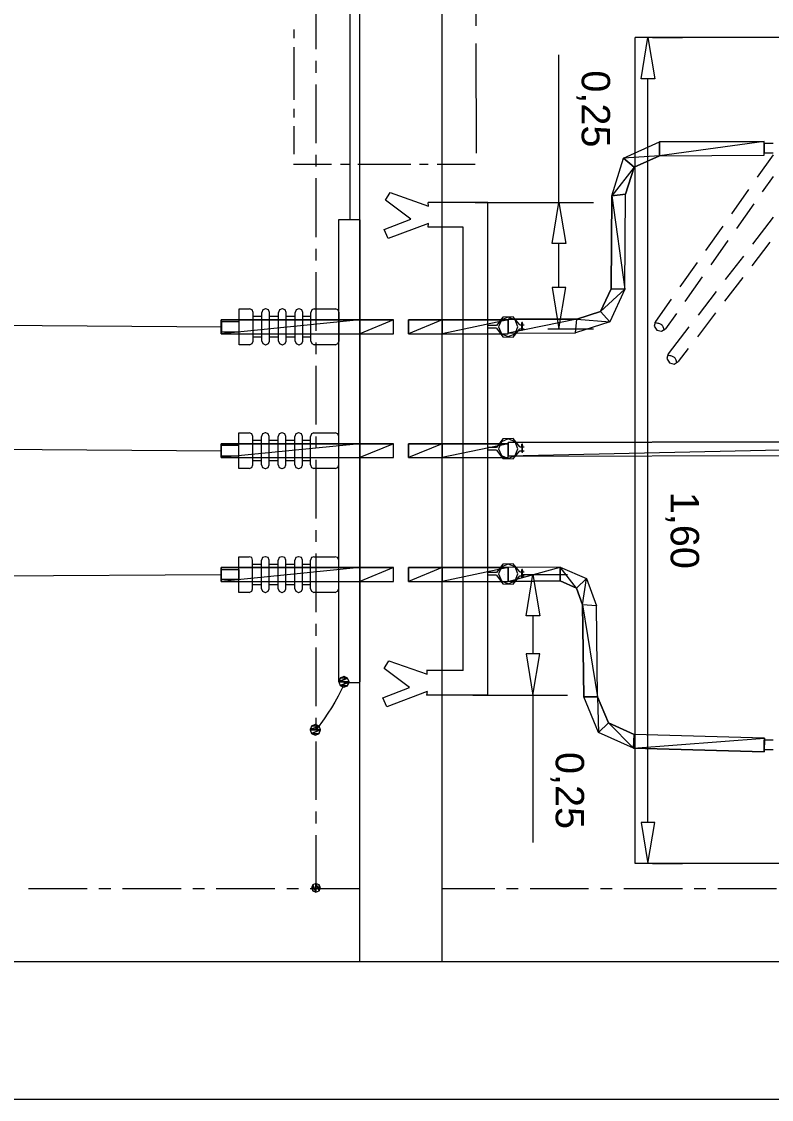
# Model space of a CAD drawing. Header units: metres. Extents: x 257 to 767, y -173 to 1.
# Drawn here: x 736.665 to 738.064, y -110.522 to -108.511 of the extents above; entities that cross this region are included whole.
import ezdxf

# ---------------------------------------------------------------- set-up
doc = ezdxf.new("R2010")
doc.units = ezdxf.units.M
doc.header["$LTSCALE"] = 10
doc.layers.get('0').update_dxf_attribs({"color": 254})
doc.styles.add('WMF-Arial0', font='')
doc.styles.get('WMF-Arial0').set_extended_font_data('Arial')

msp = doc.modelspace()

# ---------------------------------------------------------------- linework, layer by layer
at = {"color": 7, "lineweight": 0}
for p, q in [((737.2961, -110.2652), (737.2961, -108.2794)), ((737.4502, -110.2652), (737.4502, -108.2794)), ((737.2142, -108.4532), (737.2142, -108.5625)), ((737.2782, -108.8801), (737.2782, -108.4569)), ((737.5127, -108.4863), (737.5127, -108.5191)), ((737.1738, -108.5421), (737.1738, -108.5257)), ((737.8101, -108.5409), (737.8098, -108.5409)), ((738.581, -108.5409), (737.8101, -108.5409)), ((737.8101, -110.0822), (737.8101, -108.5409)), ((737.821, -108.618), (737.8337, -108.5409)), ((737.821, -108.618), (737.8337, -108.5409)), ((737.8337, -108.5409), (737.8334, -108.5409)), ((737.8337, -108.5409), (737.8465, -108.618)), ((737.8337, -108.5409), (737.8465, -108.618)), ((737.8422, -108.5409), (737.8981, -108.5409)), ((737.1738, -108.6571), (737.1738, -108.5585)), ((737.5127, -108.5521), (737.5133, -108.7563)), ((737.2142, -108.5843), (737.2142, -108.6065)), ((737.6678, -108.8483), (737.6678, -108.5731)), ((737.2142, -108.6283), (737.2142, -108.7375)), ((737.8465, -108.618), (737.821, -108.618)), ((737.8465, -108.618), (737.821, -108.618)), ((737.8337, -110.0052), (737.8337, -108.618)), ((737.8465, -108.618), (737.8465, -108.618)), ((737.1738, -108.6899), (737.1738, -108.6735)), ((737.1738, -108.7582), (737.1738, -108.7063)), ((737.7885, -108.7657), (737.8556, -108.7354)), ((737.7885, -108.7657), (737.8556, -108.7354)), ((738.0507, -108.7345), (737.8556, -108.7354)), ((738.0507, -108.7345), (737.8556, -108.7612)), ((737.8556, -108.7354), (738.0507, -108.7345)), ((738.0507, -108.7345), (737.8556, -108.7612)), ((737.8556, -108.7354), (737.8556, -108.7612)), ((737.8556, -108.7354), (737.8556, -108.7354)), ((737.8556, -108.7354), (737.8556, -108.7612)), ((737.8556, -108.7354), (737.8556, -108.7612)), ((737.8556, -108.7612), (737.8556, -108.7354)), ((738.0507, -108.7603), (738.0507, -108.7345)), ((738.0507, -108.7603), (738.0507, -108.7345)), ((738.0671, -108.7384), (738.0507, -108.7384)), ((738.0507, -108.7384), (738.0507, -108.7563)), ((737.2142, -108.7597), (737.2142, -108.7815)), ((737.7667, -108.8358), (737.7885, -108.7657)), ((737.7667, -108.8358), (737.7885, -108.7657)), ((737.8556, -108.7612), (737.7885, -108.7657)), ((737.8556, -108.7612), (737.7885, -108.7657)), ((737.7885, -108.7657), (737.8079, -108.7827)), ((737.7885, -108.7657), (737.7885, -108.7657)), ((737.7885, -108.7657), (737.8079, -108.7827)), ((737.8079, -108.7827), (737.7885, -108.7657)), ((737.7885, -108.7657), (737.8079, -108.7827)), ((737.8556, -108.7612), (737.8079, -108.7827)), ((737.8079, -108.7827), (737.8556, -108.7612)), ((737.8556, -108.7612), (738.0507, -108.7603)), ((737.8556, -108.7612), (738.0507, -108.7603)), ((738.0671, -108.7597), (738.0376, -108.8015)), ((738.0671, -108.7563), (738.0507, -108.7563)), ((738.0507, -108.7603), (738.0507, -108.7603)), ((737.2436, -108.7773), (737.1729, -108.7773)), ((737.2764, -108.7773), (737.26, -108.7773)), ((737.3914, -108.7773), (737.2928, -108.7773)), ((737.4241, -108.7773), (737.4077, -108.7773)), ((737.5112, -108.7773), (737.4405, -108.7773)), ((737.8079, -108.7827), (737.7667, -108.8358)), ((737.8079, -108.7827), (737.7667, -108.8358)), ((737.8079, -108.7827), (737.7922, -108.8328)), ((737.7922, -108.8328), (737.8079, -108.7827)), ((737.2142, -108.8034), (737.2142, -108.9129)), ((738.0671, -108.8003), (738.047, -108.8289)), ((737.3443, -108.8443), (737.3531, -108.8298)), ((737.3531, -108.8298), (737.4244, -108.8552)), ((738.0215, -108.8243), (737.9894, -108.8698)), ((737.3917, -108.8798), (737.3443, -108.8443)), ((737.4244, -108.8552), (737.4241, -108.8483)), ((737.5352, -108.8483), (737.4241, -108.8483)), ((737.4797, -108.8483), (737.4794, -108.8483)), ((737.5118, -108.8483), (737.7321, -108.8483)), ((737.5352, -109.7679), (737.5352, -108.8483)), ((737.655, -108.9253), (737.6678, -108.8483)), ((737.655, -108.9253), (737.6678, -108.8483)), ((737.6678, -108.8483), (737.6675, -108.8483)), ((737.6678, -108.8483), (737.6808, -108.9253)), ((737.6678, -108.8483), (737.6808, -108.9253)), ((737.7664, -108.8358), (737.7649, -109.0097)), ((737.7649, -109.0097), (737.7664, -108.8358)), ((737.7922, -108.8328), (737.7664, -108.8358)), ((737.7922, -108.8328), (737.7664, -108.8358)), ((737.7664, -108.8358), (737.7907, -109.01)), ((737.7664, -108.8358), (737.7907, -109.01)), ((737.7922, -108.8328), (737.7667, -108.8358)), ((737.7667, -108.8358), (737.7922, -108.8328)), ((737.7907, -109.01), (737.7922, -108.8328)), ((737.7907, -109.01), (737.7922, -108.8328)), ((737.7922, -108.8328), (737.7922, -108.8328)), ((738.0313, -108.8513), (737.9991, -108.8968)), ((737.257, -109.743), (737.257, -108.8801)), ((737.257, -108.8801), (737.2961, -108.8801)), ((737.2961, -108.8807), (737.2961, -109.743)), ((737.3419, -108.8992), (737.3917, -108.8798)), ((737.4244, -108.8874), (737.3495, -108.9159)), ((737.4241, -108.8944), (737.4244, -108.8874)), ((737.9733, -108.8926), (737.9414, -108.9378)), ((738.0674, -108.8759), (738.0288, -108.9262)), ((737.3495, -108.9159), (737.3419, -108.8992)), ((737.4891, -108.8944), (737.4241, -108.8944)), ((737.4891, -109.7218), (737.4891, -108.8944)), ((737.6808, -108.9253), (737.655, -108.9253)), ((737.6808, -108.9253), (737.655, -108.9253)), ((737.6678, -109.0073), (737.6678, -108.9253)), ((737.6808, -108.9253), (737.6808, -108.9253)), ((737.983, -108.9196), (737.9509, -108.9648)), ((738.0613, -108.9223), (738.0273, -108.9666)), ((737.2142, -108.9347), (737.2142, -108.9566)), ((738.0118, -108.9484), (737.9779, -108.9924)), ((737.9254, -108.9605), (737.8932, -109.006)), ((737.2142, -108.9784), (737.2142, -109.088)), ((737.9348, -108.9875), (737.9026, -109.033)), ((738.0106, -108.9884), (737.9766, -109.0327)), ((737.6808, -109.0073), (737.655, -109.0073)), ((737.655, -109.0073), (737.6678, -109.0843)), ((737.6808, -109.0073), (737.655, -109.0073)), ((737.655, -109.0073), (737.6678, -109.0843)), ((737.6678, -109.0843), (737.6808, -109.0073)), ((737.6678, -109.0843), (737.6808, -109.0073)), ((737.6808, -109.0073), (737.6808, -109.0073)), ((737.7454, -109.0522), (737.7649, -109.0097)), ((737.7649, -109.0097), (737.7454, -109.0522)), ((737.7454, -109.0522), (737.7907, -109.01)), ((737.7454, -109.0522), (737.7907, -109.01)), ((737.7907, -109.01), (737.7627, -109.0713)), ((737.7907, -109.01), (737.7627, -109.0713)), ((737.7649, -109.0097), (737.7907, -109.01)), ((737.7907, -109.01), (737.7649, -109.0097)), ((737.7649, -109.0097), (737.7907, -109.01)), ((737.7907, -109.01), (737.7649, -109.0097)), ((737.8771, -109.0288), (737.8477, -109.0707)), ((737.9612, -109.0145), (737.9272, -109.0585)), ((737.071, -109.047), (737.0907, -109.047)), ((737.071, -109.1138), (737.071, -109.047)), ((737.0952, -109.0491), (737.0907, -109.047)), ((737.0974, -109.0537), (737.0952, -109.0491)), ((737.1156, -109.0491), (737.1134, -109.0537)), ((737.1201, -109.047), (737.1156, -109.0491)), ((737.121, -109.047), (737.1201, -109.047)), ((737.1259, -109.0491), (737.121, -109.047)), ((737.1277, -109.0537), (737.1259, -109.0491)), ((737.1465, -109.0491), (737.1447, -109.0537)), ((737.1514, -109.047), (737.1465, -109.0491)), ((737.1523, -109.047), (737.1514, -109.047)), ((737.1568, -109.0491), (737.1523, -109.047)), ((737.1589, -109.0537), (737.1568, -109.0491)), ((737.1775, -109.0491), (737.1756, -109.0537)), ((737.1823, -109.047), (737.1775, -109.0491)), ((737.1832, -109.047), (737.1823, -109.047)), ((737.1881, -109.0491), (737.1832, -109.047)), ((737.1899, -109.0537), (737.1881, -109.0491)), ((737.2066, -109.0491), (737.2048, -109.0537)), ((737.2114, -109.047), (737.2066, -109.0491)), ((737.2114, -109.047), (737.2509, -109.047)), ((737.2554, -109.0491), (737.2509, -109.047)), ((737.2576, -109.0537), (737.2554, -109.0491)), ((737.7011, -109.0664), (737.7454, -109.0522)), ((737.7454, -109.0522), (737.7011, -109.0664)), ((737.7627, -109.0713), (737.7454, -109.0522)), ((737.7627, -109.0713), (737.7454, -109.0522)), ((737.7454, -109.0522), (737.7627, -109.0713)), ((737.7627, -109.0713), (737.7454, -109.0522)), ((737.2961, -109.0676), (737.0379, -109.0676)), ((737.0379, -109.0676), (737.0379, -109.0934)), ((737.2961, -109.0676), (737.0379, -109.0934)), ((737.0379, -109.0934), (737.0379, -109.0676)), ((737.0379, -109.0676), (737.2961, -109.0676)), ((737.2961, -109.0676), (737.0379, -109.0934)), ((737.0385, -109.071), (737.0385, -109.0898)), ((737.071, -109.071), (737.0385, -109.071)), ((737.071, -109.0898), (737.071, -109.071)), ((737.0974, -109.1071), (737.0974, -109.0537)), ((737.1134, -109.0613), (737.0974, -109.0613)), ((737.1134, -109.1071), (737.1134, -109.0537)), ((737.1277, -109.1071), (737.1277, -109.0537)), ((737.1447, -109.0613), (737.1277, -109.0613)), ((737.1447, -109.1071), (737.1447, -109.0537)), ((737.1589, -109.1071), (737.1589, -109.0537)), ((737.1756, -109.0613), (737.1589, -109.0613)), ((737.1756, -109.1071), (737.1756, -109.0537)), ((737.1899, -109.1071), (737.1899, -109.0537)), ((737.2048, -109.0613), (737.1899, -109.0613)), ((737.2048, -109.1071), (737.2048, -109.0537)), ((737.2576, -109.1071), (737.2576, -109.0537)), ((737.2961, -109.0934), (737.2961, -109.0676)), ((737.2961, -109.0934), (737.2961, -109.0676)), ((737.2961, -109.0934), (737.2961, -109.0676)), ((737.3592, -109.0676), (737.2961, -109.0676)), ((737.2961, -109.0676), (737.2961, -109.0934)), ((737.3592, -109.0676), (737.2961, -109.0934)), ((737.2961, -109.0934), (737.2961, -109.0676)), ((737.2961, -109.0676), (737.3592, -109.0676)), ((737.3592, -109.0676), (737.2961, -109.0934)), ((737.3592, -109.0934), (737.3592, -109.0676)), ((737.3592, -109.0934), (737.3592, -109.0676)), ((737.4502, -109.0676), (737.3871, -109.0676)), ((737.3871, -109.0676), (737.3871, -109.0934)), ((737.4502, -109.0676), (737.3871, -109.0934)), ((737.3871, -109.0934), (737.3871, -109.0676)), ((737.3871, -109.0676), (737.4502, -109.0676)), ((737.4502, -109.0676), (737.3871, -109.0934)), ((737.5731, -109.0676), (737.4502, -109.0676)), ((737.4502, -109.0676), (737.4502, -109.0934)), ((737.5731, -109.0676), (737.4502, -109.0934)), ((737.4502, -109.0934), (737.4502, -109.0676)), ((737.4502, -109.0676), (737.5731, -109.0676)), ((737.5731, -109.0676), (737.4502, -109.0934)), ((737.4502, -109.0934), (737.4502, -109.0676)), ((737.4502, -109.0934), (737.4502, -109.0676)), ((737.5628, -109.0622), (737.5513, -109.078)), ((737.5604, -109.0676), (737.5549, -109.0804)), ((737.5731, -109.0622), (737.5604, -109.0676)), ((737.5822, -109.0616), (737.5628, -109.0622)), ((737.5862, -109.0676), (737.5731, -109.0622)), ((737.7011, -109.0664), (737.5731, -109.0664)), ((737.5731, -109.0664), (737.5731, -109.0922)), ((737.7011, -109.0664), (737.5731, -109.0922)), ((737.5731, -109.0922), (737.5731, -109.0664)), ((737.5731, -109.0664), (737.7011, -109.0664)), ((737.7011, -109.0664), (737.5731, -109.0922)), ((737.5731, -109.0934), (737.5731, -109.0676)), ((737.5731, -109.0934), (737.5731, -109.0676)), ((737.5946, -109.0767), (737.5822, -109.0616)), ((737.5913, -109.0804), (737.5862, -109.0676)), ((737.5998, -109.0722), (737.5986, -109.0722)), ((737.5986, -109.0861), (737.5986, -109.0722)), ((737.5998, -109.0861), (737.5998, -109.0722)), ((737.6984, -109.0919), (737.7011, -109.0664)), ((737.6984, -109.0919), (737.7011, -109.0664)), ((737.6984, -109.0919), (737.7011, -109.0664)), ((737.6984, -109.0919), (737.7011, -109.0664)), ((737.7627, -109.0713), (737.6984, -109.0919)), ((737.7627, -109.0713), (737.6984, -109.0919)), ((737.7011, -109.0664), (737.7627, -109.0713)), ((737.7011, -109.0664), (737.7627, -109.0713)), ((737.7627, -109.0713), (737.7627, -109.0713)), ((737.8477, -109.0707), (737.8456, -109.0792)), ((737.8495, -109.0734), (737.8462, -109.0728)), ((737.8513, -109.0737), (737.8495, -109.0734)), ((737.8529, -109.074), (737.8513, -109.0737)), ((737.8868, -109.0558), (737.8668, -109.084)), ((737.9597, -109.0546), (737.926, -109.0989)), ((737.0379, -109.0934), (737.2961, -109.0934)), ((737.0379, -109.0934), (737.2961, -109.0934)), ((737.0385, -109.0898), (737.071, -109.0898)), ((737.2961, -109.0934), (737.2961, -109.0934)), ((737.2961, -109.0934), (737.3592, -109.0934)), ((737.2961, -109.0934), (737.3592, -109.0934)), ((737.3592, -109.0934), (737.3592, -109.0934)), ((737.3871, -109.0934), (737.4502, -109.0934)), ((737.3871, -109.0934), (737.4502, -109.0934)), ((737.4502, -109.0934), (737.5731, -109.0934)), ((737.4502, -109.0934), (737.5731, -109.0934)), ((737.4502, -109.0934), (737.4502, -109.0934)), ((737.5513, -109.078), (737.5352, -109.078)), ((737.5513, -109.0831), (737.5352, -109.0831)), ((737.5513, -109.0831), (737.5628, -109.0989)), ((737.5549, -109.0804), (737.5604, -109.0934)), ((737.5549, -109.0804), (737.5549, -109.0804)), ((737.5604, -109.0934), (737.5731, -109.0986)), ((737.5731, -109.0922), (737.6984, -109.0919)), ((737.5731, -109.0922), (737.6984, -109.0919)), ((737.5731, -109.0934), (737.5731, -109.0934)), ((737.5731, -109.0986), (737.5862, -109.0934)), ((737.5822, -109.0995), (737.5946, -109.0843)), ((737.5862, -109.0934), (737.5913, -109.0804)), ((737.5946, -109.0767), (737.6028, -109.0767)), ((737.5946, -109.0843), (737.6028, -109.0843)), ((737.598, -109.0743), (737.598, -109.0752)), ((737.6004, -109.0743), (737.598, -109.0743)), ((737.598, -109.0752), (737.6004, -109.0752)), ((737.598, -109.0861), (737.5983, -109.0868)), ((737.6001, -109.0861), (737.598, -109.0861)), ((737.5983, -109.0868), (737.5992, -109.0871)), ((737.5992, -109.0871), (737.5998, -109.0868)), ((737.5998, -109.0868), (737.6001, -109.0861)), ((737.6004, -109.0752), (737.6004, -109.0743)), ((737.615, -109.0843), (737.6147, -109.0843)), ((737.6468, -109.0843), (737.7321, -109.0843)), ((737.6984, -109.0919), (737.6984, -109.0919)), ((737.6984, -109.0919), (737.6984, -109.0919)), ((737.8456, -109.0792), (737.8504, -109.0868)), ((737.8504, -109.0868), (737.8592, -109.0889)), ((737.8544, -109.0743), (737.8529, -109.074)), ((737.8559, -109.0749), (737.8544, -109.0743)), ((737.8571, -109.0755), (737.8559, -109.0749)), ((737.8583, -109.0761), (737.8571, -109.0755)), ((737.8595, -109.077), (737.8583, -109.0761)), ((737.8592, -109.0889), (737.8668, -109.084)), ((737.8601, -109.0776), (737.8595, -109.077)), ((737.8604, -109.0783), (737.8601, -109.0776)), ((737.8613, -109.0795), (737.8604, -109.0783)), ((737.862, -109.0807), (737.8613, -109.0795)), ((737.8626, -109.0822), (737.862, -109.0807)), ((737.8632, -109.0837), (737.8626, -109.0822)), ((737.8641, -109.0868), (737.8632, -109.0837)), ((737.9102, -109.0807), (737.8717, -109.131)), ((737.0907, -109.1138), (737.071, -109.1138)), ((737.0907, -109.1138), (737.0952, -109.1119)), ((737.0952, -109.1119), (737.0974, -109.1071)), ((737.1134, -109.0995), (737.0974, -109.0995)), ((737.1134, -109.1071), (737.1156, -109.1119)), ((737.1156, -109.1119), (737.1201, -109.1138)), ((737.1201, -109.1138), (737.121, -109.1138)), ((737.121, -109.1138), (737.1259, -109.1119)), ((737.1259, -109.1119), (737.1277, -109.1071)), ((737.1447, -109.0995), (737.1277, -109.0995)), ((737.1447, -109.1071), (737.1465, -109.1119)), ((737.1465, -109.1119), (737.1514, -109.1138)), ((737.1514, -109.1138), (737.1523, -109.1138)), ((737.1523, -109.1138), (737.1568, -109.1119)), ((737.1568, -109.1119), (737.1589, -109.1071)), ((737.1756, -109.0995), (737.1589, -109.0995)), ((737.1756, -109.1071), (737.1775, -109.1119)), ((737.1775, -109.1119), (737.1823, -109.1138)), ((737.1823, -109.1138), (737.1832, -109.1138)), ((737.1832, -109.1138), (737.1881, -109.1119)), ((737.1881, -109.1119), (737.1899, -109.1071)), ((737.2048, -109.0995), (737.1899, -109.0995)), ((737.2048, -109.1071), (737.2066, -109.1119)), ((737.2066, -109.1119), (737.2114, -109.1138)), ((737.2509, -109.1138), (737.2114, -109.1138)), ((737.2142, -109.1098), (737.2142, -109.1317)), ((737.2509, -109.1138), (737.2554, -109.1119)), ((737.2554, -109.1119), (737.2576, -109.1071)), ((737.5628, -109.0989), (737.5822, -109.0995)), ((737.8717, -109.131), (737.8692, -109.1395)), ((737.8735, -109.1341), (737.8701, -109.1338)), ((737.909, -109.1207), (737.8902, -109.1453)), ((737.2142, -109.1535), (737.2142, -109.263)), ((737.8692, -109.1395), (737.8738, -109.1474)), ((737.8753, -109.1344), (737.8735, -109.1341)), ((737.8738, -109.1474), (737.8826, -109.1499)), ((737.8768, -109.1347), (737.8753, -109.1344)), ((737.8783, -109.135), (737.8768, -109.1347)), ((737.8799, -109.1356), (737.8783, -109.135)), ((737.8811, -109.1362), (737.8799, -109.1356)), ((737.8823, -109.1371), (737.8811, -109.1362)), ((737.8835, -109.1377), (737.8823, -109.1371)), ((737.8826, -109.1499), (737.8902, -109.1453)), ((737.8838, -109.1383), (737.8835, -109.1377)), ((737.8844, -109.1389), (737.8838, -109.1383)), ((737.8853, -109.1402), (737.8844, -109.1389)), ((737.8859, -109.1414), (737.8853, -109.1402)), ((737.8865, -109.1429), (737.8859, -109.1414)), ((737.8871, -109.1444), (737.8865, -109.1429)), ((737.888, -109.1474), (737.8871, -109.1444)), ((737.0704, -109.2782), (737.0901, -109.2782)), ((737.0704, -109.345), (737.0704, -109.2782)), ((737.0949, -109.28), (737.0901, -109.2782)), ((737.0967, -109.2849), (737.0949, -109.28)), ((737.0967, -109.3383), (737.0967, -109.2849)), ((737.1131, -109.2925), (737.0967, -109.2925)), ((737.115, -109.28), (737.1131, -109.2849)), ((737.1131, -109.3383), (737.1131, -109.2849)), ((737.1198, -109.2782), (737.115, -109.28)), ((737.1207, -109.2782), (737.1198, -109.2782)), ((737.1253, -109.28), (737.1207, -109.2782)), ((737.1274, -109.2849), (737.1253, -109.28)), ((737.1274, -109.3383), (737.1274, -109.2849)), ((737.1441, -109.2925), (737.1274, -109.2925)), ((737.1459, -109.28), (737.1441, -109.2849)), ((737.1441, -109.3383), (737.1441, -109.2849)), ((737.1508, -109.2782), (737.1459, -109.28)), ((737.1517, -109.2782), (737.1508, -109.2782)), ((737.1565, -109.28), (737.1517, -109.2782)), ((737.1583, -109.2849), (737.1565, -109.28)), ((737.1583, -109.3383), (737.1583, -109.2849)), ((737.175, -109.2925), (737.1583, -109.2925)), ((737.1772, -109.28), (737.175, -109.2849)), ((737.175, -109.3383), (737.175, -109.2849)), ((737.1817, -109.2782), (737.1772, -109.28)), ((737.1826, -109.2782), (737.1817, -109.2782)), ((737.1875, -109.28), (737.1826, -109.2782)), ((737.1893, -109.2849), (737.1875, -109.28)), ((737.1893, -109.3383), (737.1893, -109.2849)), ((737.2042, -109.2925), (737.1893, -109.2925)), ((737.2063, -109.28), (737.2042, -109.2849)), ((737.2042, -109.3383), (737.2042, -109.2849)), ((737.2108, -109.2782), (737.2063, -109.28)), ((737.2108, -109.2782), (737.2503, -109.2782)), ((737.2142, -109.2849), (737.2142, -109.3067)), ((737.2551, -109.28), (737.2503, -109.2782)), ((737.257, -109.2849), (737.2551, -109.28)), ((737.257, -109.3383), (737.257, -109.2849)), ((737.5628, -109.2894), (737.5513, -109.3055)), ((737.5731, -109.2897), (737.5604, -109.2952)), ((737.5822, -109.2891), (737.5628, -109.2894)), ((737.5862, -109.2952), (737.5731, -109.2897)), ((738.8417, -109.2937), (737.5731, -109.2964)), ((738.8417, -109.2937), (737.5731, -109.3219)), ((737.5731, -109.2964), (738.8417, -109.2937)), ((738.8417, -109.2937), (737.5731, -109.3219)), ((737.5946, -109.3043), (737.5822, -109.2891)), ((737.2961, -109.2988), (737.0379, -109.2988)), ((737.0379, -109.2988), (737.0379, -109.3243)), ((737.2961, -109.2988), (737.0379, -109.3243)), ((737.0379, -109.3243), (737.0379, -109.2988)), ((737.0379, -109.2988), (737.2961, -109.2988)), ((737.2961, -109.2988), (737.0379, -109.3243)), ((737.0379, -109.3022), (737.0379, -109.321)), ((737.0704, -109.3022), (737.0379, -109.3022)), ((737.0704, -109.321), (737.0704, -109.3022)), ((737.2961, -109.3243), (737.2961, -109.2988)), ((737.2961, -109.3243), (737.2961, -109.2988)), ((737.2961, -109.3243), (737.2961, -109.2988)), ((737.3592, -109.2988), (737.2961, -109.2988)), ((737.2961, -109.2988), (737.2961, -109.3243)), ((737.3592, -109.2988), (737.2961, -109.3243)), ((737.2961, -109.3243), (737.2961, -109.2988)), ((737.2961, -109.2988), (737.3592, -109.2988)), ((737.3592, -109.2988), (737.2961, -109.3243)), ((737.3592, -109.3243), (737.3592, -109.2988)), ((737.3592, -109.3243), (737.3592, -109.2988)), ((737.4502, -109.2988), (737.3871, -109.2988)), ((737.3871, -109.2988), (737.3871, -109.3243)), ((737.4502, -109.2988), (737.3871, -109.3243)), ((737.3871, -109.3243), (737.3871, -109.2988)), ((737.3871, -109.2988), (737.4502, -109.2988)), ((737.4502, -109.2988), (737.3871, -109.3243)), ((737.5731, -109.2988), (737.4502, -109.2988)), ((737.4502, -109.2988), (737.4502, -109.3243)), ((737.5731, -109.2988), (737.4502, -109.3243)), ((737.4502, -109.3243), (737.4502, -109.2988)), ((737.4502, -109.2988), (737.5731, -109.2988)), ((737.5731, -109.2988), (737.4502, -109.3243)), ((737.4502, -109.3243), (737.4502, -109.2988)), ((737.4502, -109.3243), (737.4502, -109.2988)), ((737.5513, -109.3055), (737.5352, -109.3055)), ((737.5513, -109.3104), (737.5352, -109.3104)), ((737.5513, -109.3104), (737.5628, -109.3261)), ((737.5604, -109.2952), (737.5552, -109.3079)), ((737.5552, -109.3079), (737.5604, -109.3207)), ((737.5552, -109.3079), (737.5552, -109.3079)), ((737.5731, -109.2964), (737.5731, -109.3219)), ((737.5731, -109.3219), (737.5731, -109.2964)), ((737.5731, -109.3243), (737.5731, -109.2988)), ((737.5731, -109.3243), (737.5731, -109.2988)), ((737.5822, -109.3267), (737.5946, -109.3116)), ((737.5913, -109.3079), (737.5862, -109.2952)), ((737.5862, -109.3207), (737.5913, -109.3079)), ((737.5946, -109.3043), (737.6028, -109.3043)), ((737.5946, -109.3116), (737.6028, -109.3116)), ((737.598, -109.3019), (737.598, -109.3028)), ((737.6004, -109.3019), (737.598, -109.3019)), ((737.598, -109.3028), (737.6004, -109.3028)), ((737.5983, -109.3134), (737.5986, -109.3143)), ((737.6001, -109.3134), (737.5983, -109.3134)), ((737.5998, -109.2997), (737.5986, -109.2997)), ((737.5989, -109.3134), (737.5986, -109.2997)), ((737.5986, -109.3143), (737.5992, -109.3146)), ((737.5992, -109.3146), (737.5998, -109.3143)), ((737.5998, -109.3134), (737.5998, -109.2997)), ((737.5998, -109.3143), (737.6001, -109.3134)), ((737.6004, -109.3028), (737.6004, -109.3019)), ((737.0379, -109.321), (737.0704, -109.321)), ((737.0379, -109.3243), (737.2961, -109.3243)), ((737.0379, -109.3243), (737.2961, -109.3243)), ((737.1131, -109.3307), (737.0967, -109.3307)), ((737.1441, -109.3307), (737.1274, -109.3307)), ((737.175, -109.3307), (737.1583, -109.3307)), ((737.2042, -109.3307), (737.1893, -109.3307)), ((737.2142, -109.3286), (737.2142, -109.4381)), ((737.2961, -109.3243), (737.2961, -109.3243)), ((737.2961, -109.3243), (737.3592, -109.3243)), ((737.2961, -109.3243), (737.3592, -109.3243)), ((737.3592, -109.3243), (737.3592, -109.3243)), ((737.3871, -109.3243), (737.4502, -109.3243)), ((737.3871, -109.3243), (737.4502, -109.3243)), ((737.4502, -109.3243), (737.5731, -109.3243)), ((737.4502, -109.3243), (737.5731, -109.3243)), ((737.4502, -109.3243), (737.4502, -109.3243)), ((737.5604, -109.3207), (737.5731, -109.3261)), ((737.5628, -109.3261), (737.5822, -109.3267)), ((737.5731, -109.3219), (738.8417, -109.3195)), ((737.5731, -109.3219), (738.8417, -109.3195)), ((737.5731, -109.3261), (737.5862, -109.3207)), ((737.5731, -109.3243), (737.5731, -109.3243)), ((737.0901, -109.345), (737.0704, -109.345)), ((737.0901, -109.345), (737.0949, -109.3431)), ((737.0949, -109.3431), (737.0967, -109.3383)), ((737.1131, -109.3383), (737.115, -109.3431)), ((737.115, -109.3431), (737.1198, -109.345)), ((737.1198, -109.345), (737.1207, -109.345)), ((737.1207, -109.345), (737.1253, -109.3431)), ((737.1253, -109.3431), (737.1274, -109.3383)), ((737.1441, -109.3383), (737.1459, -109.3431)), ((737.1459, -109.3431), (737.1508, -109.345)), ((737.1508, -109.345), (737.1517, -109.345)), ((737.1517, -109.345), (737.1565, -109.3431)), ((737.1565, -109.3431), (737.1583, -109.3383)), ((737.175, -109.3383), (737.1772, -109.3431)), ((737.1772, -109.3431), (737.1817, -109.345)), ((737.1817, -109.345), (737.1826, -109.345)), ((737.1826, -109.345), (737.1875, -109.3431)), ((737.1875, -109.3431), (737.1893, -109.3383)), ((737.2042, -109.3383), (737.2063, -109.3431)), ((737.2063, -109.3431), (737.2108, -109.345)), ((737.2503, -109.345), (737.2108, -109.345)), ((737.2503, -109.345), (737.2551, -109.3431)), ((737.2551, -109.3431), (737.257, -109.3383)), ((737.2142, -109.4599), (737.2142, -109.4818)), ((737.0704, -109.5094), (737.0898, -109.5094)), ((737.0704, -109.5762), (737.0704, -109.5094)), ((737.0946, -109.5112), (737.0898, -109.5094)), ((737.0964, -109.5161), (737.0946, -109.5112)), ((737.0964, -109.5695), (737.0964, -109.5161)), ((737.115, -109.5112), (737.1128, -109.5161)), ((737.1128, -109.5695), (737.1128, -109.5161)), ((737.1195, -109.5094), (737.115, -109.5112)), ((737.1204, -109.5094), (737.1195, -109.5094)), ((737.1253, -109.5112), (737.1204, -109.5094)), ((737.1271, -109.5161), (737.1253, -109.5112)), ((737.1271, -109.5695), (737.1271, -109.5161)), ((737.1459, -109.5112), (737.1441, -109.5161)), ((737.1441, -109.5695), (737.1441, -109.5161)), ((737.1508, -109.5094), (737.1459, -109.5112)), ((737.1517, -109.5094), (737.1508, -109.5094)), ((737.1562, -109.5112), (737.1517, -109.5094)), ((737.1583, -109.5161), (737.1562, -109.5112)), ((737.1583, -109.5695), (737.1583, -109.5161)), ((737.1768, -109.5112), (737.175, -109.5161)), ((737.175, -109.5695), (737.175, -109.5161)), ((737.1817, -109.5094), (737.1768, -109.5112)), ((737.1826, -109.5094), (737.1817, -109.5094)), ((737.1875, -109.5112), (737.1826, -109.5094)), ((737.1893, -109.5161), (737.1875, -109.5112)), ((737.1893, -109.5695), (737.1893, -109.5161)), ((737.206, -109.5112), (737.2042, -109.5161)), ((737.2042, -109.5695), (737.2042, -109.5161)), ((737.2108, -109.5094), (737.206, -109.5112)), ((737.2108, -109.5094), (737.2503, -109.5094)), ((737.2142, -109.5036), (737.2142, -109.6132)), ((737.2548, -109.5112), (737.2503, -109.5094)), ((737.257, -109.5161), (737.2548, -109.5112)), ((737.257, -109.5695), (737.257, -109.5161)), ((737.2961, -109.5297), (737.0379, -109.5297)), ((737.0379, -109.5297), (737.0379, -109.5555)), ((737.2961, -109.5297), (737.0379, -109.5555)), ((737.0379, -109.5555), (737.0379, -109.5297)), ((737.0379, -109.5297), (737.2961, -109.5297)), ((737.2961, -109.5297), (737.0379, -109.5555)), ((737.0379, -109.5334), (737.0704, -109.5334)), ((737.0379, -109.5522), (737.0379, -109.5334)), ((737.0704, -109.5334), (737.0704, -109.5522)), ((737.1128, -109.5237), (737.0964, -109.5237)), ((737.1441, -109.5237), (737.1271, -109.5237)), ((737.175, -109.5237), (737.1583, -109.5237)), ((737.2042, -109.5237), (737.1893, -109.5237)), ((737.2961, -109.5555), (737.2961, -109.5297)), ((737.2961, -109.5555), (737.2961, -109.5297)), ((737.2961, -109.5555), (737.2961, -109.5297)), ((737.3592, -109.5297), (737.2961, -109.5297)), ((737.2961, -109.5297), (737.2961, -109.5555)), ((737.3592, -109.5297), (737.2961, -109.5555)), ((737.2961, -109.5555), (737.2961, -109.5297)), ((737.2961, -109.5297), (737.3592, -109.5297)), ((737.3592, -109.5297), (737.2961, -109.5555)), ((737.3592, -109.5555), (737.3592, -109.5297)), ((737.3592, -109.5555), (737.3592, -109.5297)), ((737.4502, -109.5297), (737.3871, -109.5297)), ((737.3871, -109.5297), (737.3871, -109.5555)), ((737.4502, -109.5297), (737.3871, -109.5555)), ((737.3871, -109.5555), (737.3871, -109.5297)), ((737.3871, -109.5297), (737.4502, -109.5297)), ((737.4502, -109.5297), (737.3871, -109.5555)), ((737.4502, -109.5555), (737.4502, -109.5297)), ((737.4502, -109.5555), (737.4502, -109.5297)), ((737.5731, -109.5297), (737.4502, -109.5297)), ((737.4502, -109.5297), (737.4502, -109.5555)), ((737.5731, -109.5297), (737.4502, -109.5555)), ((737.4502, -109.5555), (737.4502, -109.5297)), ((737.4502, -109.5297), (737.5731, -109.5297)), ((737.5731, -109.5297), (737.4502, -109.5555)), ((737.5628, -109.5231), (737.5513, -109.5388)), ((737.5604, -109.5285), (737.5549, -109.5416)), ((737.5731, -109.5234), (737.5604, -109.5285)), ((737.5822, -109.5225), (737.5628, -109.5231)), ((737.6699, -109.5288), (737.5728, -109.5297)), ((737.6699, -109.5288), (737.5728, -109.5297)), ((737.5728, -109.5297), (737.5731, -109.5555)), ((737.5728, -109.5297), (737.5728, -109.5297)), ((737.5728, -109.5297), (737.5731, -109.5555)), ((737.5862, -109.5285), (737.5731, -109.5234)), ((737.5731, -109.5555), (737.6699, -109.5288)), ((737.5731, -109.5555), (737.6699, -109.5288)), ((737.5731, -109.5555), (737.5731, -109.5297)), ((737.5731, -109.5555), (737.5731, -109.5297)), ((737.5946, -109.5376), (737.5822, -109.5225)), ((737.5913, -109.5416), (737.5862, -109.5285)), ((737.598, -109.5355), (737.598, -109.5364)), ((737.6004, -109.5355), (737.598, -109.5355)), ((737.5998, -109.5334), (737.5986, -109.5334)), ((737.5986, -109.547), (737.5986, -109.5334)), ((737.5998, -109.547), (737.5998, -109.5334)), ((737.6004, -109.5364), (737.6004, -109.5355)), ((737.6699, -109.5546), (737.6699, -109.5288)), ((737.6699, -109.5288), (737.7193, -109.5504)), ((737.7005, -109.568), (737.6699, -109.5288)), ((737.6699, -109.5288), (737.6699, -109.5546)), ((737.7005, -109.568), (737.6699, -109.5288)), ((737.6699, -109.5288), (737.7193, -109.5504)), ((737.6699, -109.5546), (737.6699, -109.5288)), ((737.6699, -109.5288), (737.6699, -109.5546)), ((737.0704, -109.5522), (737.0379, -109.5522)), ((737.0379, -109.5555), (737.2961, -109.5555)), ((737.0379, -109.5555), (737.2961, -109.5555)), ((737.2961, -109.5555), (737.2961, -109.5555)), ((737.2961, -109.5555), (737.3592, -109.5555)), ((737.2961, -109.5555), (737.3592, -109.5555)), ((737.3592, -109.5555), (737.3592, -109.5555)), ((737.3871, -109.5555), (737.4502, -109.5555)), ((737.3871, -109.5555), (737.4502, -109.5555)), ((737.4502, -109.5555), (737.4502, -109.5555)), ((737.4502, -109.5555), (737.5731, -109.5555)), ((737.4502, -109.5555), (737.5731, -109.5555)), ((737.5513, -109.5388), (737.5352, -109.5388)), ((737.5513, -109.544), (737.5352, -109.544)), ((737.5513, -109.544), (737.5628, -109.5598)), ((737.5549, -109.5416), (737.5604, -109.5543)), ((737.5549, -109.5416), (737.5549, -109.5416)), ((737.5604, -109.5543), (737.5731, -109.5598)), ((737.567, -109.5428), (737.5667, -109.5428)), ((737.5731, -109.5598), (737.5862, -109.5543)), ((737.5731, -109.5555), (737.6699, -109.5546)), ((737.6699, -109.5546), (737.5731, -109.5555)), ((737.5731, -109.5555), (737.5731, -109.5555)), ((737.5822, -109.5604), (737.5946, -109.5452)), ((737.5862, -109.5543), (737.5913, -109.5416)), ((737.5946, -109.5376), (737.6028, -109.5376)), ((737.5946, -109.5452), (737.6028, -109.5452)), ((737.598, -109.5364), (737.6004, -109.5364)), ((737.598, -109.547), (737.5983, -109.5479)), ((737.6001, -109.547), (737.598, -109.547)), ((737.5983, -109.5479), (737.5992, -109.5482)), ((737.5992, -109.5428), (737.6835, -109.5428)), ((737.5992, -109.5482), (737.5998, -109.5479)), ((737.5998, -109.5479), (737.6001, -109.547)), ((737.6065, -109.6198), (737.6192, -109.5428)), ((737.6065, -109.6198), (737.6192, -109.5428)), ((737.6192, -109.5428), (737.632, -109.6198)), ((737.6192, -109.5428), (737.632, -109.6198)), ((737.7005, -109.568), (737.6699, -109.5546)), ((737.6699, -109.5546), (737.7005, -109.568)), ((737.7193, -109.5504), (737.7005, -109.568)), ((737.7193, -109.5504), (737.7005, -109.568)), ((737.7005, -109.568), (737.7193, -109.5504)), ((737.7193, -109.5504), (737.7005, -109.568)), ((737.7118, -109.5995), (737.7193, -109.5504)), ((737.7118, -109.5995), (737.7193, -109.5504)), ((737.7193, -109.5504), (737.7193, -109.5504)), ((737.7193, -109.5504), (737.7376, -109.601)), ((737.7193, -109.5504), (737.7376, -109.601)), ((737.0898, -109.5762), (737.0704, -109.5762)), ((737.0898, -109.5762), (737.0946, -109.574)), ((737.0946, -109.574), (737.0964, -109.5695)), ((737.1128, -109.5619), (737.0964, -109.5619)), ((737.1128, -109.5695), (737.115, -109.574)), ((737.115, -109.574), (737.1195, -109.5762)), ((737.1195, -109.5762), (737.1204, -109.5762)), ((737.1204, -109.5762), (737.1253, -109.574)), ((737.1253, -109.574), (737.1271, -109.5695)), ((737.1441, -109.5619), (737.1271, -109.5619)), ((737.1441, -109.5695), (737.1459, -109.574)), ((737.1459, -109.574), (737.1508, -109.5762)), ((737.1508, -109.5762), (737.1517, -109.5762)), ((737.1517, -109.5762), (737.1562, -109.574)), ((737.1562, -109.574), (737.1583, -109.5695)), ((737.175, -109.5619), (737.1583, -109.5619)), ((737.175, -109.5695), (737.1768, -109.574)), ((737.1768, -109.574), (737.1817, -109.5762)), ((737.1817, -109.5762), (737.1826, -109.5762)), ((737.1826, -109.5762), (737.1875, -109.574)), ((737.1875, -109.574), (737.1893, -109.5695)), ((737.2042, -109.5619), (737.1893, -109.5619)), ((737.2042, -109.5695), (737.206, -109.574)), ((737.206, -109.574), (737.2108, -109.5762)), ((737.2503, -109.5762), (737.2108, -109.5762)), ((737.2503, -109.5762), (737.2548, -109.574)), ((737.2548, -109.574), (737.257, -109.5695)), ((737.5628, -109.5598), (737.5822, -109.5604)), ((737.7118, -109.5995), (737.7005, -109.568)), ((737.7005, -109.568), (737.7118, -109.5995)), ((737.7376, -109.601), (737.7118, -109.5995)), ((737.7118, -109.5995), (737.7142, -109.7712)), ((737.7118, -109.5995), (737.74, -109.7709)), ((737.7142, -109.7712), (737.7118, -109.5995)), ((737.7376, -109.601), (737.7118, -109.5995)), ((737.7118, -109.5995), (737.74, -109.7709)), ((737.7376, -109.601), (737.7118, -109.5995)), ((737.7376, -109.601), (737.7118, -109.5995)), ((737.74, -109.7709), (737.7376, -109.601)), ((737.7376, -109.601), (737.7376, -109.601)), ((737.74, -109.7709), (737.7376, -109.601)), ((737.7376, -109.601), (737.7376, -109.601)), ((737.2142, -109.635), (737.2142, -109.6569)), ((737.632, -109.6198), (737.6065, -109.6198)), ((737.632, -109.6198), (737.6065, -109.6198)), ((737.6192, -109.6198), (737.6192, -109.6905)), ((737.632, -109.6198), (737.632, -109.6198)), ((737.2142, -109.6787), (737.2142, -109.7882)), ((737.632, -109.6905), (737.6065, -109.6905)), ((737.6065, -109.6905), (737.6192, -109.7679)), ((737.632, -109.6905), (737.6065, -109.6905)), ((737.6065, -109.6905), (737.6192, -109.7679)), ((737.6192, -109.7679), (737.632, -109.6905)), ((737.6192, -109.7679), (737.632, -109.6905)), ((737.632, -109.6905), (737.632, -109.6905)), ((737.3416, -109.7178), (737.3504, -109.7036)), ((737.3504, -109.7036), (737.4217, -109.7288)), ((737.26, -109.7357), (737.257, -109.7424)), ((737.26, -109.7357), (737.257, -109.7424)), ((737.2736, -109.7361), (737.257, -109.743)), ((737.2736, -109.7361), (737.257, -109.743)), ((737.257, -109.743), (737.2736, -109.7361)), ((737.2736, -109.7361), (737.257, -109.7424)), ((737.257, -109.743), (737.2736, -109.7361)), ((737.2736, -109.7361), (737.257, -109.7424)), ((737.257, -109.7424), (737.2736, -109.7361)), ((737.257, -109.7424), (737.2736, -109.7361)), ((737.2597, -109.7361), (737.257, -109.743)), ((737.2667, -109.733), (737.2597, -109.7361)), ((737.267, -109.733), (737.26, -109.7357)), ((737.267, -109.733), (737.26, -109.7357)), ((737.2736, -109.7361), (737.26, -109.7357)), ((737.2736, -109.7361), (737.26, -109.7357)), ((737.26, -109.7357), (737.2736, -109.7361)), ((737.26, -109.7357), (737.2736, -109.7361)), ((737.2736, -109.7361), (737.2667, -109.733)), ((737.2736, -109.7361), (737.267, -109.733)), ((737.2736, -109.7361), (737.267, -109.733)), ((737.2764, -109.743), (737.2736, -109.7361)), ((737.2764, -109.743), (737.2736, -109.7361)), ((737.2736, -109.7361), (737.2736, -109.7361)), ((737.2764, -109.743), (737.2736, -109.7361)), ((737.3889, -109.7533), (737.3416, -109.7178)), ((737.4891, -109.7218), (737.4208, -109.7218)), ((737.4217, -109.7288), (737.4217, -109.7218)), ((737.267, -109.7476), (737.2557, -109.7697)), ((737.257, -109.7424), (737.257, -109.743)), ((737.257, -109.7424), (737.257, -109.743)), ((737.257, -109.7424), (737.257, -109.7424)), ((737.2764, -109.7433), (737.257, -109.743)), ((737.257, -109.743), (737.2597, -109.75)), ((737.2764, -109.7433), (737.257, -109.743)), ((737.257, -109.743), (737.2597, -109.75)), ((737.2764, -109.7433), (737.257, -109.743)), ((737.257, -109.743), (737.2764, -109.7433)), ((737.2764, -109.7433), (737.257, -109.743)), ((737.257, -109.743), (737.2764, -109.7433)), ((737.2764, -109.743), (737.257, -109.743)), ((737.257, -109.743), (737.2764, -109.7433)), ((737.2764, -109.743), (737.257, -109.743)), ((737.257, -109.743), (737.2764, -109.7433)), ((737.257, -109.743), (737.2764, -109.743)), ((737.257, -109.743), (737.2764, -109.743)), ((737.257, -109.743), (737.257, -109.743)), ((737.257, -109.743), (737.2597, -109.75)), ((737.2764, -109.7433), (737.2597, -109.75)), ((737.2764, -109.7433), (737.2597, -109.75)), ((737.2597, -109.75), (737.2764, -109.7433)), ((737.2597, -109.75), (737.2764, -109.7433)), ((737.2733, -109.7503), (737.2597, -109.75)), ((737.2597, -109.75), (737.2664, -109.753)), ((737.2733, -109.7503), (737.2597, -109.75)), ((737.2597, -109.75), (737.2664, -109.753)), ((737.2597, -109.75), (737.2733, -109.7503)), ((737.2597, -109.75), (737.2733, -109.7503)), ((737.2597, -109.75), (737.2597, -109.75)), ((737.2597, -109.75), (737.2667, -109.753)), ((737.2964, -109.7445), (737.2664, -109.7445)), ((737.2664, -109.753), (737.2733, -109.7503)), ((737.2664, -109.753), (737.2733, -109.7503)), ((737.2664, -109.753), (737.2664, -109.753)), ((737.2667, -109.753), (737.2736, -109.75)), ((737.2733, -109.7503), (737.2764, -109.7433)), ((737.2733, -109.7503), (737.2764, -109.7433)), ((737.2733, -109.7503), (737.2733, -109.7503)), ((737.2736, -109.75), (737.2764, -109.743)), ((737.2764, -109.7433), (737.2764, -109.743)), ((737.2764, -109.7433), (737.2764, -109.743)), ((737.2764, -109.743), (737.2764, -109.743)), ((737.2764, -109.7433), (737.2764, -109.7433)), ((737.2764, -109.7433), (737.2764, -109.7433)), ((737.2764, -109.7433), (737.2764, -109.7433)), ((737.2764, -109.7433), (737.2764, -109.7433)), ((737.3395, -109.7728), (737.3889, -109.7533)), ((737.2557, -109.7697), (737.25, -109.7807)), ((737.3468, -109.7895), (737.3395, -109.7728)), ((737.4217, -109.7609), (737.3468, -109.7895)), ((737.4217, -109.7609), (737.4208, -109.7679)), ((737.5352, -109.7679), (737.4208, -109.7679)), ((737.4748, -109.7679), (737.4745, -109.7679)), ((737.507, -109.7679), (737.6835, -109.7679)), ((737.6192, -109.7679), (737.6189, -109.7679)), ((737.6192, -109.7679), (737.6192, -110.0428)), ((737.7142, -109.7712), (737.74, -109.7709)), ((737.7142, -109.7712), (737.74, -109.7709)), ((737.7142, -109.7712), (737.74, -109.7709)), ((737.74, -109.7709), (737.7142, -109.7712)), ((737.7418, -109.8374), (737.7142, -109.7712)), ((737.7142, -109.7712), (737.7142, -109.7712)), ((737.7418, -109.8374), (737.7142, -109.7712)), ((737.74, -109.7709), (737.76, -109.8195)), ((737.74, -109.7709), (737.7418, -109.8374)), ((737.76, -109.8195), (737.74, -109.7709)), ((737.74, -109.7709), (737.7418, -109.8374)), ((737.2436, -109.7913), (737.2369, -109.8016)), ((737.25, -109.7807), (737.2436, -109.7913)), ((737.2142, -109.8101), (737.2142, -109.8319)), ((737.2299, -109.8119), (737.2154, -109.8319)), ((737.2369, -109.8016), (737.2299, -109.8119)), ((737.2066, -109.8253), (737.2035, -109.8319)), ((737.2066, -109.8253), (737.2035, -109.8319)), ((737.2063, -109.8256), (737.2035, -109.8325)), ((737.2202, -109.8256), (737.2035, -109.8325)), ((737.2202, -109.8256), (737.2035, -109.8325)), ((737.2035, -109.8325), (737.2202, -109.8256)), ((737.2202, -109.8256), (737.2035, -109.8319)), ((737.2035, -109.8325), (737.2202, -109.8256)), ((737.2202, -109.8256), (737.2035, -109.8319)), ((737.2035, -109.8319), (737.2202, -109.8256)), ((737.2035, -109.8319), (737.2202, -109.8256)), ((737.2035, -109.8319), (737.2035, -109.8325)), ((737.2035, -109.8319), (737.2035, -109.8325)), ((737.2035, -109.8319), (737.2035, -109.8319)), ((737.2035, -109.8325), (737.2063, -109.8395)), ((737.223, -109.8328), (737.2035, -109.8325)), ((737.2035, -109.8325), (737.2063, -109.8395)), ((737.223, -109.8328), (737.2035, -109.8325)), ((737.2035, -109.8325), (737.2063, -109.8395)), ((737.223, -109.8328), (737.2035, -109.8325)), ((737.2035, -109.8325), (737.223, -109.8328)), ((737.223, -109.8328), (737.2035, -109.8325)), ((737.2035, -109.8325), (737.223, -109.8328)), ((737.223, -109.8325), (737.2035, -109.8325)), ((737.2035, -109.8325), (737.223, -109.8328)), ((737.223, -109.8325), (737.2035, -109.8325)), ((737.2035, -109.8325), (737.223, -109.8328)), ((737.2035, -109.8325), (737.223, -109.8325)), ((737.2035, -109.8325), (737.223, -109.8325)), ((737.2035, -109.8325), (737.2035, -109.8325)), ((737.2133, -109.8225), (737.2063, -109.8256)), ((737.223, -109.8328), (737.2063, -109.8395)), ((737.223, -109.8328), (737.2063, -109.8395)), ((737.2063, -109.8395), (737.223, -109.8328)), ((737.2063, -109.8395), (737.223, -109.8328)), ((737.2136, -109.8225), (737.2066, -109.8253)), ((737.2136, -109.8225), (737.2066, -109.8253)), ((737.2202, -109.8256), (737.2066, -109.8253)), ((737.2202, -109.8256), (737.2066, -109.8253)), ((737.2066, -109.8253), (737.2202, -109.8256)), ((737.2066, -109.8253), (737.2202, -109.8256)), ((737.2202, -109.8256), (737.2133, -109.8225)), ((737.2202, -109.8256), (737.2136, -109.8225)), ((737.2202, -109.8256), (737.2136, -109.8225)), ((737.2199, -109.8398), (737.223, -109.8328)), ((737.2199, -109.8398), (737.223, -109.8328)), ((737.223, -109.8325), (737.2202, -109.8256)), ((737.223, -109.8325), (737.2202, -109.8256)), ((737.223, -109.8325), (737.2202, -109.8256)), ((737.2202, -109.8256), (737.2202, -109.8256)), ((737.2202, -109.8395), (737.223, -109.8325)), ((737.223, -109.8328), (737.223, -109.8325)), ((737.223, -109.8328), (737.223, -109.8325)), ((737.223, -109.8325), (737.223, -109.8325)), ((737.223, -109.8328), (737.223, -109.8328)), ((737.223, -109.8328), (737.223, -109.8328)), ((737.223, -109.8328), (737.223, -109.8328)), ((737.223, -109.8328), (737.223, -109.8328)), ((737.7418, -109.8374), (737.76, -109.8195)), ((737.7418, -109.8374), (737.76, -109.8195)), ((737.76, -109.8195), (737.7418, -109.8374)), ((737.7418, -109.8374), (737.76, -109.8195)), ((737.807, -109.8668), (737.7418, -109.8374)), ((737.7418, -109.8374), (737.7418, -109.8374)), ((737.807, -109.8668), (737.7418, -109.8374)), ((737.76, -109.8195), (737.8082, -109.841)), ((737.76, -109.8195), (737.807, -109.8668)), ((737.8082, -109.841), (737.76, -109.8195)), ((737.76, -109.8195), (737.807, -109.8668)), ((737.2063, -109.8395), (737.2133, -109.8425)), ((737.2199, -109.8398), (737.2063, -109.8395)), ((737.2063, -109.8395), (737.213, -109.8425)), ((737.2199, -109.8398), (737.2063, -109.8395)), ((737.2063, -109.8395), (737.213, -109.8425)), ((737.2063, -109.8395), (737.2199, -109.8398)), ((737.2063, -109.8395), (737.2199, -109.8398)), ((737.2063, -109.8395), (737.2063, -109.8395)), ((737.213, -109.8425), (737.2199, -109.8398)), ((737.213, -109.8425), (737.2199, -109.8398)), ((737.213, -109.8425), (737.213, -109.8425)), ((737.2133, -109.8425), (737.2202, -109.8395)), ((737.2142, -109.8541), (737.2142, -109.9633)), ((737.2199, -109.8398), (737.2199, -109.8398)), ((737.8082, -109.841), (737.807, -109.8668)), ((737.8082, -109.841), (737.807, -109.8668)), ((737.8082, -109.841), (737.807, -109.8668)), ((737.807, -109.8668), (737.8082, -109.841)), ((737.807, -109.8668), (738.051, -109.848)), ((737.807, -109.8668), (738.051, -109.848)), ((738.051, -109.848), (737.8082, -109.841)), ((737.8082, -109.841), (737.8082, -109.841)), ((738.051, -109.848), (737.8082, -109.841)), ((738.0504, -109.8738), (738.051, -109.848)), ((738.051, -109.848), (738.0504, -109.8738)), ((738.0671, -109.8517), (738.0507, -109.8517)), ((738.0507, -109.8699), (738.0507, -109.8517)), ((737.807, -109.8668), (738.0504, -109.8738)), ((738.0504, -109.8738), (737.807, -109.8668)), ((738.0671, -109.8699), (738.0507, -109.8699)), ((737.2142, -109.9852), (737.2142, -110.0073)), ((737.8465, -110.0052), (737.821, -110.0052)), ((737.821, -110.0052), (737.8337, -110.0822)), ((737.8465, -110.0052), (737.821, -110.0052)), ((737.821, -110.0052), (737.8337, -110.0822)), ((737.8337, -110.0822), (737.8465, -110.0052)), ((737.8337, -110.0822), (737.8465, -110.0052)), ((737.8465, -110.0052), (737.8465, -110.0052)), ((737.2142, -110.0291), (737.2142, -110.1332)), ((737.8101, -110.0822), (737.8098, -110.0822)), ((738.581, -110.0822), (737.8101, -110.0822)), ((737.8422, -110.0822), (737.8981, -110.0822)), ((737.2145, -110.1193), (737.2087, -110.1217)), ((737.2145, -110.1193), (737.2087, -110.1217)), ((737.2145, -110.1193), (737.2087, -110.1217)), ((737.2205, -110.1217), (737.2145, -110.1193)), ((737.2145, -110.1193), (737.2205, -110.1332)), ((737.2205, -110.1217), (737.2145, -110.1193)), ((737.2145, -110.1193), (737.2145, -110.1193)), ((737.2145, -110.1193), (737.2205, -110.1332)), ((737.2205, -110.1217), (737.2145, -110.1193)), ((737.2205, -110.1332), (737.2145, -110.1193)), ((737.2145, -110.1193), (737.2145, -110.1356)), ((737.2205, -110.1332), (737.2145, -110.1193)), ((737.2145, -110.1193), (737.2145, -110.1356)), ((737.2145, -110.1356), (737.2145, -110.1193)), ((737.2145, -110.1356), (737.2145, -110.1193)), ((736.7876, -110.1293), (736.6783, -110.1293)), ((736.8316, -110.1293), (736.8097, -110.1293)), ((736.9629, -110.1293), (736.8534, -110.1293)), ((737.0066, -110.1293), (736.9848, -110.1293)), ((737.138, -110.1293), (737.0285, -110.1293)), ((737.1817, -110.1293), (737.1599, -110.1293)), ((737.2961, -110.1293), (737.2035, -110.1293)), ((737.2087, -110.1217), (737.2063, -110.1275)), ((737.2087, -110.1217), (737.2063, -110.1275)), ((737.2087, -110.1217), (737.2063, -110.1275)), ((737.2063, -110.1275), (737.2087, -110.1332)), ((737.2063, -110.1275), (737.2063, -110.1275)), ((737.2063, -110.1275), (737.2087, -110.1332)), ((737.2063, -110.1275), (737.2063, -110.1275)), ((737.2063, -110.1275), (737.2087, -110.1332)), ((737.2087, -110.1217), (737.2145, -110.1356)), ((737.2087, -110.1217), (737.2087, -110.1217)), ((737.2087, -110.1217), (737.2145, -110.1356)), ((737.2145, -110.1356), (737.2087, -110.1217)), ((737.2087, -110.1217), (737.2087, -110.1332)), ((737.2145, -110.1356), (737.2087, -110.1217)), ((737.2087, -110.1217), (737.2087, -110.1332)), ((737.2087, -110.1332), (737.2087, -110.1217)), ((737.2087, -110.1332), (737.2087, -110.1217)), ((737.2087, -110.1332), (737.2145, -110.1356)), ((737.2087, -110.1332), (737.2145, -110.1356)), ((737.2087, -110.1332), (737.2145, -110.1356)), ((737.2145, -110.1356), (737.2205, -110.1332)), ((737.2145, -110.1356), (737.2205, -110.1332)), ((737.2145, -110.1356), (737.2205, -110.1332)), ((737.2145, -110.1356), (737.2145, -110.1356)), ((737.223, -110.1275), (737.2205, -110.1217)), ((737.223, -110.1275), (737.2205, -110.1217)), ((737.2205, -110.1217), (737.2205, -110.1332)), ((737.223, -110.1275), (737.2205, -110.1217)), ((737.2205, -110.1217), (737.2205, -110.1332)), ((737.2205, -110.1332), (737.2205, -110.1217)), ((737.2205, -110.1332), (737.2205, -110.1217)), ((737.2205, -110.1332), (737.223, -110.1275)), ((737.2205, -110.1332), (737.223, -110.1275)), ((737.2205, -110.1332), (737.223, -110.1275)), ((737.2205, -110.1332), (737.2205, -110.1332)), ((737.223, -110.1275), (737.223, -110.1275)), ((737.5479, -110.1293), (737.4502, -110.1293)), ((737.5916, -110.1293), (737.5698, -110.1293)), ((737.723, -110.1293), (737.6138, -110.1293)), ((737.767, -110.1293), (737.7451, -110.1293)), ((737.8984, -110.1293), (737.7888, -110.1293)), ((737.9421, -110.1293), (737.9202, -110.1293)), ((738.0734, -110.1293), (737.9639, -110.1293)), ((738.9922, -110.2652), (736.0539, -110.2652)), ((739.2492, -110.5222), (736.0539, -110.5222)), ((737.2961, -110.5222), (737.2958, -110.5222)), ((737.2961, -110.5222), (737.2958, -110.5222)), ((737.4502, -110.5222), (737.4499, -110.5222)), ((737.4502, -110.5222), (737.4499, -110.5222)), ((737.8101, -110.5222), (737.8098, -110.5222))]:
    msp.add_line(p, q, dxfattribs=at)
at = {"color": 3, "lineweight": 0}
for p, q in [((735.2925, -109.069), (737.0385, -109.0804)), ((735.2831, -109.3002), (737.0379, -109.3116)), ((735.2972, -109.5522), (737.0379, -109.5428))]:
    msp.add_line(p, q, dxfattribs=at)

# ---------------------------------------------------------------- texts
at = {"color": 7, "lineweight": 0, "style": 'WMF-Arial0'}
for s, p in [('0,25', (737.7102, -108.6019)), ('1,60', (737.8762, -109.3883)), ('0,25', (737.6617, -109.8738))]:
    msp.add_text(s, height=0.05292, rotation=270, dxfattribs=at).set_placement(p)

doc.saveas('drawing.dxf')
